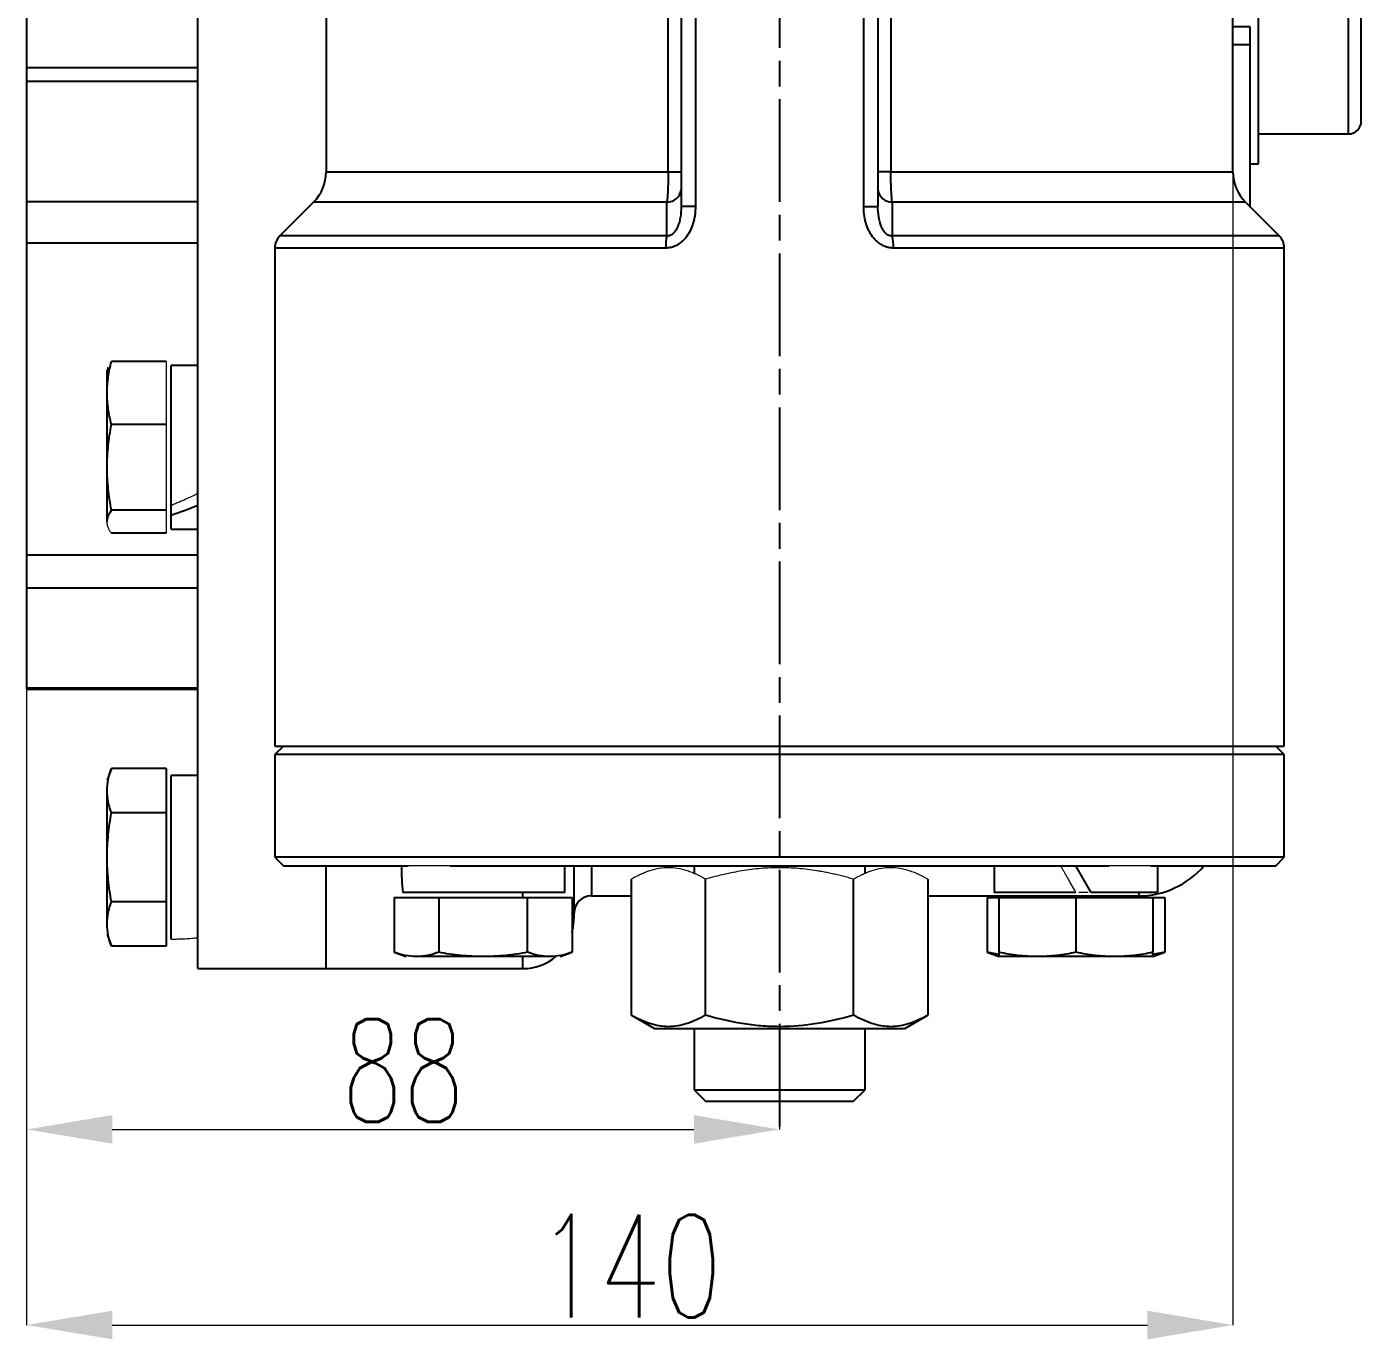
# Model space of a CAD drawing. Header units: millimetres. Extents: x 2404 to 4548, y 1024 to 2541.
# Drawn here: x 3008 to 3164, y 1626.2 to 1779.6 of the extents above; entities that cross this region are included whole.
import ezdxf

# ---------------------------------------------------------------- set-up
doc = ezdxf.new("R2010")
doc.units = ezdxf.units.MM
doc.linetypes.add('AM_ISO08W050', pattern=[18, 12, -1.5, 3, -1.5])
doc.layers.add('AM_5', color=3, linetype='Continuous', lineweight=25)
doc.layers.add('AM_7', color=4, linetype='AM_ISO08W050', lineweight=25)
doc.styles.add('SLDTEXTSTYLE1', font='txt.shx', dxfattribs={"width": 0.7, "bigfont": 'gbcbig.shx'})
doc.dimstyles.new('SLDDIMSTYLE12$0', dxfattribs={"dimtxt": 12, "dimasz": 10, "dimexe": 0, "dimexo": 0.0625, "dimgap": 0.875, "dimtad": 1, "dimdec": 1, "dimlfac": 1.8, "dimrnd": 1e-09, "dimzin": 12, "dimdsep": 46, "dimtxsty": 'SLDTEXTSTYLE1', "dimcen": 0.09, "dimdle": 8.16, "dimclrd": 3, "dimclre": 3, "dimadec": 0, "dimazin": 3, "dimtfac": 1, "dimtdec": 1, "dimtofl": 0, "dimtmove": 0, "dimatfit": 3, "dimfxl": 0, "dimfrac": 2, "dimtolj": 1, "dimlwd": 5, "dimlwe": 5, "dimarcsym": 0})

# ---------------------------------------------------------------- blocks, each defined once
blk = doc.blocks.new('*D47')
at = {"layer": 'AM_5', "color": 3, "lineweight": 5, "transparency": 16777216}
blk.add_line((3008.04, 1702.12), (3008.04, 1650.74), dxfattribs=at)
at = {"layer": 'AM_5', "color": 3, "linetype": 'Continuous', "lineweight": 5, "transparency": 16777216}
for p, q in [((3096.04, 1662.68), (3096.04, 1650.74)), ((3018.04, 1650.74), (3086.04, 1650.74))]:
    blk.add_line(p, q, dxfattribs=at)
at = {"layer": 'AM_5', "color": 3, "transparency": 16777216}
for points in [[(3018.04, 1652.41), (3018.04, 1649.08), (3008.04, 1650.74)], [(3086.04, 1652.41), (3086.04, 1649.08), (3096.04, 1650.74)]]:
    blk.add_solid(points, dxfattribs=at)
at = {"layer": 'Defpoints', "color": 0, "transparency": 16777216}
for p in [(3008.04, 1702.19), (3096.04, 1662.74), (3096.04, 1650.74)]:
    blk.add_point(p, dxfattribs=at)
at = {"layer": 'AM_5', "color": 0, "transparency": 16777216, "insert": (3052.04, 1657.62), "char_height": 12, "attachment_point": 5, "style": 'SLDTEXTSTYLE1'}
blk.add_mtext('\\A1;88', dxfattribs=at)
blk = doc.blocks.new('*D57')
at = {"layer": 'AM_5', "color": 3, "linetype": 'Continuous', "lineweight": 5, "transparency": 16777216}
for p, q in [((3149.04, 1762.54), (3149.04, 1627.89)), ((3018.04, 1627.89), (3139.04, 1627.89))]:
    blk.add_line(p, q, dxfattribs=at)
at = {"layer": 'AM_5', "color": 3, "lineweight": 5, "transparency": 16777216}
blk.add_line((3008.04, 1702.12), (3008.04, 1627.89), dxfattribs=at)
at = {"layer": 'AM_5', "color": 3, "transparency": 16777216}
for points in [[(3018.04, 1629.56), (3018.04, 1626.22), (3008.04, 1627.89)], [(3139.04, 1629.56), (3139.04, 1626.22), (3149.04, 1627.89)]]:
    blk.add_solid(points, dxfattribs=at)
at = {"layer": 'Defpoints', "color": 0, "transparency": 16777216}
for p in [(3149.04, 1762.6), (3008.04, 1702.19), (3149.04, 1627.89)]:
    blk.add_point(p, dxfattribs=at)
at = {"layer": 'AM_5', "color": 0, "transparency": 16777216, "insert": (3078.54, 1634.77), "char_height": 12, "attachment_point": 5, "style": 'SLDTEXTSTYLE1'}
blk.add_mtext('\\A1;140', dxfattribs=at)

msp = doc.modelspace()

# ---------------------------------------------------------------- linework, layer by layer
at = {"color": 7, "linetype": 'Continuous', "lineweight": 25}
for p, q in [((3084.545, 1933.501), (3084.545, 1758.555)), ((3086.211, 1933.501), (3086.211, 1758.555)), ((3105.878, 1758.555), (3105.878, 1933.501)), ((3107.545, 1933.501), (3107.545, 1758.555)), ((3083.036, 1762.599), (3083.036, 1929.457)), ((3109.054, 1929.457), (3109.054, 1762.599)), ((3149.045, 1762.599), (3149.045, 1929.457)), ((3008.045, 1774.784), (3008.045, 1917.272)), ((3152.045, 1763.528), (3152.045, 1900.197)), ((3028.045, 1669.528), (3028.045, 1846.028)), ((3162.545, 1767.028), (3162.545, 1785.028)), ((3043.045, 1780.788), (3043.045, 1762.599)), ((3151.045, 1779.56), (3149.045, 1779.56)), ((3151.045, 1777.439), (3151.045, 1779.56)), ((3151.045, 1777.439), (3149.045, 1777.439)), ((3151.045, 1758.528), (3151.045, 1777.439)), ((3008.045, 1774.784), (3028.045, 1774.784)), ((3008.045, 1773.209), (3008.045, 1774.784)), ((3008.045, 1773.209), (3028.045, 1773.209)), ((3008.045, 1759.127), (3008.045, 1773.209)), ((3152.045, 1767.028), (3162.545, 1767.028)), ((3151.045, 1763.528), (3152.045, 1763.528)), ((3043.045, 1762.599), (3083.036, 1762.599)), ((3083.036, 1762.599), (3084.545, 1762.599)), ((3109.054, 1762.599), (3107.545, 1762.599)), ((3109.054, 1762.599), (3149.045, 1762.599)), ((3008.045, 1754.286), (3008.045, 1759.127)), ((3008.045, 1759.127), (3028.045, 1759.127)), ((3041.58, 1759.064), (3037.63, 1755.114)), ((3082.886, 1759.064), (3041.58, 1759.064)), ((3086.211, 1758.555), (3084.545, 1758.555)), ((3105.878, 1758.555), (3107.545, 1758.555)), ((3150.509, 1759.064), (3109.203, 1759.064)), ((3154.459, 1755.114), (3150.509, 1759.064)), ((3082.864, 1755.114), (3037.63, 1755.114)), ((3154.459, 1755.114), (3109.226, 1755.114)), ((3008.045, 1717.815), (3008.045, 1754.286)), ((3028.045, 1754.286), (3008.045, 1754.286)), ((3037.045, 1753.7), (3037.045, 1695.528)), ((3082.732, 1753.7), (3037.045, 1753.7)), ((3155.045, 1753.7), (3109.358, 1753.7)), ((3155.045, 1695.528), (3155.045, 1753.7)), ((3017.574, 1739.772), (3017.445, 1739.416)), ((3017.445, 1736.78), (3017.445, 1739.416)), ((3024.345, 1740.454), (3017.951, 1740.454)), ((3028.045, 1739.966), (3024.945, 1739.966)), ((3024.945, 1723.663), (3024.945, 1739.966)), ((3017.445, 1728.087), (3017.445, 1736.78)), ((3024.345, 1733.106), (3017.951, 1733.106)), ((3017.445, 1721.723), (3017.445, 1728.087)), ((3024.345, 1723.068), (3017.951, 1723.068)), ((3024.945, 1722.517), (3024.945, 1723.663)), ((3024.945, 1720.866), (3024.945, 1722.517)), ((3024.945, 1720.866), (3028.045, 1720.866)), ((3024.345, 1720.378), (3017.951, 1720.378)), ((3008.045, 1714.027), (3008.045, 1717.815)), ((3028.045, 1717.815), (3008.045, 1717.815)), ((3008.045, 1702.312), (3008.045, 1714.027)), ((3008.045, 1714.027), (3028.045, 1714.027)), ((3008.045, 1702.187), (3008.045, 1702.312)), ((3008.045, 1702.312), (3028.045, 1702.312)), ((3008.045, 1702.187), (3028.045, 1702.187)), ((3038.045, 1695.528), (3037.045, 1694.528)), ((3037.045, 1695.528), (3155.045, 1695.528)), ((3037.045, 1694.528), (3037.045, 1682.528)), ((3155.045, 1694.528), (3037.045, 1694.528)), ((3155.045, 1694.528), (3154.045, 1695.528)), ((3155.045, 1682.528), (3155.045, 1694.528)), ((3017.951, 1692.921), (3017.445, 1691.528)), ((3024.345, 1692.921), (3017.951, 1692.921)), ((3024.345, 1692.921), (3024.345, 1687.724)), ((3028.045, 1692.078), (3024.945, 1692.078)), ((3024.945, 1672.978), (3024.945, 1692.078)), ((3017.445, 1682.528), (3017.445, 1690.322)), ((3024.345, 1687.724), (3017.951, 1687.724)), ((3024.345, 1687.724), (3024.345, 1677.332)), ((3017.445, 1674.734), (3017.445, 1682.528)), ((3037.045, 1682.528), (3038.045, 1681.528)), ((3137.764, 1682.528), (3037.045, 1682.528)), ((3155.045, 1682.528), (3137.764, 1682.528)), ((3154.045, 1681.528), (3155.045, 1682.528)), ((3038.045, 1681.528), (3052.65, 1681.528)), ((3043.045, 1669.528), (3043.045, 1681.528)), ((3057.562, 1681.528), (3134.527, 1681.528)), ((3070.946, 1678.428), (3070.946, 1681.528)), ((3074.045, 1681.528), (3074.045, 1678.028)), ((3086.045, 1681.528), (3086.045, 1680.584)), ((3106.045, 1680.584), (3106.045, 1681.528)), ((3121.143, 1681.528), (3121.143, 1678.428)), ((3132.483, 1678.428), (3130.693, 1681.528)), ((3139.439, 1681.528), (3154.045, 1681.528)), ((3140.243, 1678.428), (3140.243, 1681.528)), ((3078.724, 1664.084), (3078.724, 1679.972)), ((3087.384, 1664.084), (3087.384, 1679.972)), ((3104.705, 1664.084), (3104.705, 1679.972)), ((3113.365, 1679.972), (3113.365, 1664.084)), ((3024.345, 1677.332), (3017.951, 1677.332)), ((3024.345, 1677.332), (3024.345, 1672.136)), ((3051.004, 1677.828), (3056.2, 1677.828)), ((3051.004, 1677.828), (3051.004, 1671.435)), ((3070.946, 1678.428), (3052.016, 1678.428)), ((3056.2, 1677.828), (3066.593, 1677.828)), ((3056.2, 1677.828), (3056.2, 1671.435)), ((3066.045, 1677.828), (3066.045, 1678.428)), ((3066.593, 1677.828), (3071.789, 1677.828)), ((3066.593, 1671.435), (3066.593, 1677.828)), ((3071.789, 1677.828), (3071.789, 1671.435)), ((3074.045, 1678.028), (3078.724, 1678.028)), ((3113.365, 1678.028), (3138.045, 1678.028)), ((3120.301, 1677.828), (3121.693, 1677.828)), ((3120.301, 1677.828), (3120.301, 1671.435)), ((3130.693, 1678.428), (3121.143, 1678.428)), ((3121.693, 1677.828), (3130.693, 1677.828)), ((3121.693, 1677.828), (3121.693, 1671.435)), ((3130.693, 1677.828), (3139.693, 1677.828)), ((3130.693, 1677.828), (3130.693, 1671.435)), ((3140.243, 1678.428), (3132.483, 1678.428)), ((3138.045, 1678.428), (3138.045, 1678.028)), ((3139.693, 1677.828), (3141.085, 1677.828)), ((3139.693, 1677.828), (3139.693, 1671.435)), ((3141.085, 1677.828), (3141.085, 1671.435)), ((3017.445, 1673.528), (3017.951, 1672.136)), ((3024.345, 1672.136), (3017.951, 1672.136)), ((3051.004, 1671.435), (3052.396, 1670.928)), ((3061.396, 1670.928), (3053.602, 1670.928)), ((3069.191, 1670.928), (3061.396, 1670.928)), ((3066.045, 1669.528), (3066.045, 1670.928)), ((3070.396, 1670.928), (3071.789, 1671.435)), ((3120.301, 1671.435), (3121.693, 1670.928)), ((3121.693, 1671.163), (3120.301, 1671.435)), ((3126.193, 1670.928), (3121.693, 1670.928)), ((3135.193, 1670.928), (3126.193, 1670.928)), ((3139.693, 1670.928), (3135.193, 1670.928)), ((3139.693, 1670.928), (3141.085, 1671.435)), ((3141.085, 1671.435), (3139.693, 1671.163)), ((3028.045, 1669.528), (3043.045, 1669.528)), ((3043.045, 1669.528), (3066.045, 1669.528)), ((3078.724, 1664.084), (3081.42, 1662.528)), ((3110.67, 1662.528), (3113.365, 1664.084)), ((3081.42, 1662.528), (3110.67, 1662.528)), ((3086.045, 1662.528), (3086.045, 1655.381)), ((3106.045, 1655.381), (3106.045, 1662.528)), ((3086.045, 1655.381), (3087.398, 1654.028)), ((3086.045, 1655.381), (3106.045, 1655.381)), ((3104.692, 1654.028), (3106.045, 1655.381)), ((3087.398, 1654.028), (3104.692, 1654.028))]:
    msp.add_line(p, q, dxfattribs=at)
at = {"color": 144, "linetype": 'Continuous', "lineweight": 18}
for p, q in [((3024.345, 1740.454), (3024.345, 1733.106)), ((3024.345, 1733.106), (3024.345, 1723.068)), ((3024.345, 1723.068), (3024.345, 1720.378)), ((3057.562, 1681.528), (3052.65, 1681.528)), ((3139.439, 1681.528), (3134.527, 1681.528))]:
    msp.add_line(p, q, dxfattribs=at)
at = {"color": 7, "linetype": 'Continuous', "lineweight": 25, "flags": 128}
msp.add_lwpolyline([(3071.789, 1673.795), (3071.929, 1674.358), (3072.045, 1675.528)], dxfattribs=at)
at = {"color": 7, "linetype": 'Continuous', "lineweight": 25}
for centre, radius, start, end in [((3162.545, 1768.528), 1.5, 270, 0), ((3038.045, 1762.599), 5, 315, 0), ((3154.045, 1762.599), 5, 180, 225), ((3082.889, 1760.74), 1.676, 269.89492, 351.01964), ((3109.2, 1760.74), 1.676, 188.98036, 270.10508), ((3039.045, 1753.7), 2, 135, 180), ((3089.486, 1753.782), 6.754, 168.62491, 180.69578), ((3102.604, 1753.782), 6.754, 359.30422, 11.37509), ((3153.045, 1753.7), 2, 360, 45), ((3138.045, 1688.028), 10, 270, 319.4584), ((3074.045, 1676.028), 2, 90, 180), ((3066.045, 1675.528), 6, 270, 309.94451)]:
    msp.add_arc(centre, radius, start, end, dxfattribs=at)
for centre, major_axis, ratio, start_param, end_param in [((3028.045, 1730.416), (16.327, 7.747), 0.3419987, 4.3629868, 4.5515137), ((3061.396, 1681.528), (0, 16.541), 0.5773503, 1.5707963, 1.7593233)]:
    msp.add_ellipse(centre, major_axis=major_axis, ratio=ratio, start_param=start_param, end_param=end_param, dxfattribs=at)
for points, knots in [([(3164.045, 1776.028), (3164.045, 1778.017), (3164.045, 1779.925), (3164.045, 1782.738), (3164.045, 1783.528), (3164.045, 1783.528)], [0, 0, 0, 0, 0.5, 0.5, 1, 1, 1, 1]), ([(3164.045, 1768.528), (3164.045, 1768.528), (3164.045, 1769.318), (3164.045, 1772.131), (3164.045, 1774.039), (3164.045, 1776.028)], [0, 0, 0, 0, 0.5, 0.5, 1, 1, 1, 1]), ([(3083.036, 1762.599), (3083.036, 1762.268), (3083.032, 1761.935), (3083.019, 1761.292), (3083.009, 1760.98), (3082.99, 1760.527), (3082.982, 1760.377), (3082.966, 1760.088), (3082.958, 1759.949), (3082.93, 1759.545), (3082.91, 1759.295), (3082.886, 1759.064)], [0, 0, 0, 0, 0.25, 0.25, 0.5, 0.5, 0.625, 0.625, 0.75, 0.75, 1, 1, 1, 1]), ([(3109.203, 1759.064), (3109.18, 1759.294), (3109.159, 1759.55), (3109.122, 1760.091), (3109.106, 1760.377), (3109.08, 1760.982), (3109.07, 1761.3), (3109.057, 1761.941), (3109.054, 1762.267), (3109.054, 1762.599)], [0, 0, 0, 0, 0.25, 0.25, 0.5, 0.5, 0.75, 0.75, 1, 1, 1, 1]), ([(3086.211, 1758.555), (3086.21, 1758.46), (3086.208, 1758.272), (3086.192, 1757.991), (3086.165, 1757.714), (3086.128, 1757.442), (3086.08, 1757.173), (3085.98, 1756.718), (3085.786, 1756.1), (3085.417, 1755.352), (3085.007, 1754.796), (3084.61, 1754.411), (3084.279, 1754.161), (3083.922, 1753.959), (3083.581, 1753.827), (3083.274, 1753.749), (3083.004, 1753.707), (3082.823, 1753.702), (3082.732, 1753.7)], [0, 0, 0, 0, 0.0426449, 0.0847598, 0.1264096, 0.1676609, 0.2085827, 0.2492454, 0.3773817, 0.4988975, 0.6240178, 0.6875956, 0.7493136, 0.8124478, 0.8745662, 0.9162784, 0.9579574, 1, 1, 1, 1]), ([(3082.864, 1755.114), (3082.867, 1755.784), (3082.875, 1757.102), (3082.882, 1758.417), (3082.886, 1759.064)], [0, 0, 0, 0, 0.5086313, 1, 1, 1, 1]), ([(3084.545, 1758.555), (3084.545, 1758.146), (3084.516, 1757.744), (3084.423, 1757.157), (3084.384, 1756.963), (3084.287, 1756.592), (3084.229, 1756.413), (3084.093, 1756.073), (3084.013, 1755.912), (3083.834, 1755.625), (3083.733, 1755.497), (3083.51, 1755.289), (3083.389, 1755.21), (3083.13, 1755.114), (3082.998, 1755.098), (3082.864, 1755.114)], [0, 0, 0, 0, 0.25, 0.25, 0.375, 0.375, 0.5, 0.5, 0.625, 0.625, 0.75, 0.75, 0.875, 0.875, 1, 1, 1, 1]), ([(3109.358, 1753.7), (3109.303, 1753.701), (3109.194, 1753.703), (3109.031, 1753.717), (3108.87, 1753.741), (3108.711, 1753.775), (3108.476, 1753.839), (3108.169, 1753.958), (3107.811, 1754.16), (3107.48, 1754.41), (3107.083, 1754.795), (3106.674, 1755.35), (3106.305, 1756.097), (3106.083, 1756.8), (3105.956, 1757.439), (3105.89, 1757.992), (3105.882, 1758.366), (3105.878, 1758.555)], [0, 0, 0, 0, 0.02523484, 0.05028441, 0.07523291, 0.10016556, 0.12516773, 0.18733135, 0.25052465, 0.31226423, 0.37587955, 0.50081184, 0.62208108, 0.74998786, 0.8318051, 0.9149597, 1, 1, 1, 1]), ([(3109.226, 1755.114), (3109.09, 1755.098), (3108.958, 1755.114), (3108.7, 1755.211), (3108.578, 1755.29), (3108.355, 1755.498), (3108.253, 1755.627), (3108.075, 1755.915), (3107.996, 1756.075), (3107.791, 1756.588), (3107.697, 1756.961), (3107.573, 1757.749), (3107.545, 1758.15), (3107.545, 1758.555)], [0, 0, 0, 0, 0.125, 0.125, 0.25, 0.25, 0.375, 0.375, 0.5, 0.5, 0.75, 0.75, 1, 1, 1, 1]), ([(3109.203, 1759.064), (3109.207, 1758.417), (3109.215, 1757.102), (3109.222, 1755.784), (3109.226, 1755.114)], [0, 0, 0, 0, 0.4913687, 1, 1, 1, 1]), ([(3017.445, 1736.78), (3017.445, 1737.398), (3017.492, 1738.013), (3017.667, 1739.238), (3017.795, 1739.847), (3017.951, 1740.454)], [0, 0, 0, 0, 0.5, 0.5, 1, 1, 1, 1]), ([(3017.951, 1733.106), (3017.795, 1733.713), (3017.667, 1734.323), (3017.492, 1735.547), (3017.445, 1736.162), (3017.445, 1736.78)], [0, 0, 0, 0, 0.5, 0.5, 1, 1, 1, 1]), ([(3017.445, 1728.087), (3017.445, 1728.931), (3017.492, 1729.771), (3017.667, 1731.444), (3017.795, 1732.276), (3017.951, 1733.106)], [0, 0, 0, 0, 0.5, 0.5, 1, 1, 1, 1]), ([(3017.951, 1723.068), (3017.795, 1723.898), (3017.667, 1724.73), (3017.492, 1726.402), (3017.445, 1727.242), (3017.445, 1728.087)], [0, 0, 0, 0, 0.5, 0.5, 1, 1, 1, 1]), ([(3017.445, 1721.723), (3017.445, 1721.949), (3017.492, 1722.174), (3017.667, 1722.622), (3017.795, 1722.845), (3017.951, 1723.068)], [0, 0, 0, 0, 0.5, 0.5, 1, 1, 1, 1]), ([(3017.445, 1690.322), (3017.445, 1690.76), (3017.492, 1691.194), (3017.667, 1692.06), (3017.795, 1692.491), (3017.951, 1692.921)], [0, 0, 0, 0, 0.5, 0.5, 1, 1, 1, 1]), ([(3017.951, 1687.724), (3017.795, 1688.154), (3017.667, 1688.585), (3017.492, 1689.45), (3017.445, 1689.885), (3017.445, 1690.322)], [0, 0, 0, 0, 0.5, 0.5, 1, 1, 1, 1]), ([(3017.445, 1682.528), (3017.445, 1683.402), (3017.492, 1684.272), (3017.667, 1686.004), (3017.795, 1686.865), (3017.951, 1687.724)], [0, 0, 0, 0, 0.5, 0.5, 1, 1, 1, 1]), ([(3017.951, 1677.332), (3017.795, 1678.191), (3017.667, 1679.053), (3017.492, 1680.784), (3017.445, 1681.654), (3017.445, 1682.528)], [0, 0, 0, 0, 0.5, 0.5, 1, 1, 1, 1]), ([(3072.045, 1675.528), (3072.045, 1675.644), (3072.045, 1675.876), (3072.045, 1678.005), (3072.045, 1679.898), (3072.045, 1681.473), (3072.045, 1681.528)], [0, 0, 0, 0, 0.32595353, 0.6556987, 0.98802095, 1, 1, 1, 1]), ([(3017.445, 1674.734), (3017.445, 1675.171), (3017.492, 1675.606), (3017.667, 1676.472), (3017.795, 1676.903), (3017.951, 1677.332)], [0, 0, 0, 0, 0.5, 0.5, 1, 1, 1, 1]), ([(3017.951, 1672.136), (3017.795, 1672.565), (3017.667, 1672.996), (3017.492, 1673.862), (3017.445, 1674.297), (3017.445, 1674.734)], [0, 0, 0, 0, 0.5, 0.5, 1, 1, 1, 1]), ([(3053.602, 1670.928), (3053.165, 1670.928), (3052.73, 1670.975), (3051.865, 1671.151), (3051.434, 1671.279), (3051.004, 1671.435)], [0, 0, 0, 0, 0.5, 0.5, 1, 1, 1, 1]), ([(3056.2, 1671.435), (3055.771, 1671.279), (3055.34, 1671.151), (3054.474, 1670.975), (3054.039, 1670.928), (3053.602, 1670.928)], [0, 0, 0, 0, 0.5, 0.5, 1, 1, 1, 1]), ([(3061.396, 1670.928), (3060.522, 1670.928), (3059.653, 1670.975), (3057.921, 1671.151), (3057.059, 1671.279), (3056.2, 1671.435)], [0, 0, 0, 0, 0.5, 0.5, 1, 1, 1, 1]), ([(3066.593, 1671.435), (3065.734, 1671.279), (3064.872, 1671.151), (3063.14, 1670.975), (3062.271, 1670.928), (3061.396, 1670.928)], [0, 0, 0, 0, 0.5, 0.5, 1, 1, 1, 1]), ([(3069.191, 1670.928), (3068.754, 1670.928), (3068.319, 1670.975), (3067.453, 1671.151), (3067.022, 1671.279), (3066.593, 1671.435)], [0, 0, 0, 0, 0.5, 0.5, 1, 1, 1, 1]), ([(3071.789, 1671.435), (3071.359, 1671.279), (3070.928, 1671.151), (3070.063, 1670.975), (3069.628, 1670.928), (3069.191, 1670.928)], [0, 0, 0, 0, 0.5, 0.5, 1, 1, 1, 1]), ([(3126.193, 1670.928), (3125.436, 1670.928), (3124.683, 1670.975), (3123.183, 1671.151), (3122.437, 1671.279), (3121.693, 1671.435)], [0, 0, 0, 0, 0.5, 0.5, 1, 1, 1, 1]), ([(3121.693, 1671.435), (3121.693, 1671.279), (3121.693, 1671.151), (3121.693, 1670.975), (3121.693, 1670.928), (3121.693, 1670.928)], [0, 0, 0, 0, 0.5, 0.5, 1, 1, 1, 1]), ([(3130.693, 1671.435), (3129.949, 1671.279), (3129.203, 1671.151), (3127.703, 1670.975), (3126.95, 1670.928), (3126.193, 1670.928)], [0, 0, 0, 0, 0.5, 0.5, 1, 1, 1, 1]), ([(3135.193, 1670.928), (3134.436, 1670.928), (3133.683, 1670.975), (3132.183, 1671.151), (3131.437, 1671.279), (3130.693, 1671.435)], [0, 0, 0, 0, 0.5, 0.5, 1, 1, 1, 1]), ([(3139.693, 1671.435), (3138.949, 1671.279), (3138.203, 1671.151), (3136.703, 1670.975), (3135.95, 1670.928), (3135.193, 1670.928)], [0, 0, 0, 0, 0.5, 0.5, 1, 1, 1, 1]), ([(3139.693, 1670.928), (3139.693, 1670.928), (3139.693, 1670.975), (3139.693, 1671.151), (3139.693, 1671.279), (3139.693, 1671.435)], [0, 0, 0, 0, 0.5, 0.5, 1, 1, 1, 1]), ([(3087.384, 1664.084), (3086.677, 1663.676), (3085.965, 1663.34), (3084.526, 1662.874), (3083.799, 1662.746), (3082.694, 1662.744), (3082.325, 1662.776), (3081.593, 1662.898), (3081.23, 1662.988), (3080.146, 1663.339), (3079.432, 1663.676), (3078.724, 1664.084)], [0, 0, 0, 0, 0.25, 0.25, 0.5, 0.5, 0.625, 0.625, 0.75, 0.75, 1, 1, 1, 1]), ([(3104.705, 1664.084), (3103.291, 1663.676), (3101.866, 1663.34), (3098.988, 1662.874), (3097.534, 1662.746), (3095.325, 1662.744), (3094.585, 1662.776), (3093.122, 1662.898), (3092.395, 1662.988), (3090.228, 1663.339), (3088.8, 1663.676), (3087.384, 1664.084)], [0, 0, 0, 0, 0.25, 0.25, 0.5, 0.5, 0.625, 0.625, 0.75, 0.75, 1, 1, 1, 1]), ([(3113.365, 1664.084), (3112.658, 1663.676), (3111.946, 1663.34), (3110.507, 1662.874), (3109.78, 1662.746), (3108.675, 1662.744), (3108.305, 1662.776), (3107.574, 1662.898), (3107.21, 1662.988), (3106.127, 1663.339), (3105.413, 1663.676), (3104.705, 1664.084)], [0, 0, 0, 0, 0.25, 0.25, 0.5, 0.5, 0.625, 0.625, 0.75, 0.75, 1, 1, 1, 1])]:
    msp.add_open_spline(points, degree=3, knots=knots, dxfattribs=at)
at = {"color": 144, "linetype": 'Continuous', "lineweight": 18}
for points, knots in [([(3024.945, 1723.663), (3025.112, 1723.732), (3025.437, 1723.866), (3025.907, 1724.067), (3026.344, 1724.258), (3026.748, 1724.44), (3027.119, 1724.609), (3027.457, 1724.767), (3027.762, 1724.912), (3027.954, 1725.005), (3028.045, 1725.049)], [0, 0, 0, 0, 0.1620197, 0.3134623, 0.4543277, 0.5846161, 0.7043274, 0.8134617, 0.9120192, 1, 1, 1, 1]), ([(3017.951, 1720.378), (3017.919, 1720.425), (3017.856, 1720.517), (3017.772, 1720.654), (3017.697, 1720.789), (3017.632, 1720.921), (3017.563, 1721.083), (3017.5, 1721.276), (3017.453, 1721.501), (3017.448, 1721.649), (3017.445, 1721.723)], [0, 0, 0, 0, 0.105065, 0.2077919, 0.3082044, 0.4063275, 0.5021883, 0.6706326, 0.8365076, 1, 1, 1, 1]), ([(3087.384, 1679.972), (3087.278, 1680.032), (3087.067, 1680.152), (3086.751, 1680.318), (3086.441, 1680.471), (3086.134, 1680.611), (3085.832, 1680.738), (3085.535, 1680.852), (3084.971, 1681.046), (3084.143, 1681.25), (3083.048, 1681.343), (3081.955, 1681.248), (3081.056, 1681.025), (3080.343, 1680.769), (3079.815, 1680.543), (3079.273, 1680.28), (3078.909, 1680.076), (3078.724, 1679.972)], [0, 0, 0, 0, 0.037778, 0.0748665, 0.1112748, 0.1470131, 0.182092, 0.2165225, 0.2503166, 0.3773034, 0.5009438, 0.6239216, 0.7503053, 0.8097064, 0.871084, 0.9344973, 1, 1, 1, 1]), ([(3104.705, 1679.972), (3104.491, 1680.033), (3104.068, 1680.153), (3103.436, 1680.319), (3102.813, 1680.473), (3102.199, 1680.613), (3101.594, 1680.74), (3100.998, 1680.854), (3099.873, 1681.046), (3098.224, 1681.25), (3096.038, 1681.343), (3093.846, 1681.249), (3092.04, 1681.024), (3090.611, 1680.767), (3089.559, 1680.542), (3088.478, 1680.279), (3087.753, 1680.075), (3087.384, 1679.972)], [0, 0, 0, 0, 0.0378681, 0.0750437, 0.1115364, 0.1473563, 0.1825141, 0.217021, 0.2508889, 0.3771761, 0.50015, 0.6238917, 0.7510807, 0.8103045, 0.8714942, 0.9347083, 1, 1, 1, 1]), ([(3113.365, 1679.972), (3113.259, 1680.032), (3113.048, 1680.152), (3112.732, 1680.318), (3112.421, 1680.471), (3112.115, 1680.611), (3111.813, 1680.738), (3111.516, 1680.852), (3110.952, 1681.046), (3110.124, 1681.25), (3109.029, 1681.343), (3107.935, 1681.248), (3107.036, 1681.025), (3106.323, 1680.769), (3105.795, 1680.543), (3105.254, 1680.28), (3104.89, 1680.076), (3104.705, 1679.972)], [0, 0, 0, 0, 0.037778, 0.0748665, 0.1112748, 0.1470131, 0.182092, 0.2165225, 0.2503166, 0.3773034, 0.5009438, 0.6239216, 0.7503053, 0.8097064, 0.871084, 0.9344973, 1, 1, 1, 1]), ([(3130.693, 1678.428), (3130.596, 1678.596), (3130.409, 1678.92), (3130.137, 1679.39), (3129.885, 1679.827), (3129.651, 1680.231), (3129.437, 1680.602), (3129.242, 1680.94), (3129.066, 1681.245), (3128.955, 1681.438), (3128.903, 1681.528)], [0, 0, 0, 0, 0.1620197, 0.31346227, 0.45432771, 0.58461606, 0.70432736, 0.8134617, 0.91201919, 1, 1, 1, 1]), ([(3132.133, 1678.428), (3132.124, 1678.428), (3131.791, 1678.428), (3131.412, 1678.428), (3131.043, 1678.428)], [0, 0, 0, 0, 0.0267599, 1, 1, 1, 1]), ([(3024.945, 1672.978), (3025.112, 1672.979), (3025.437, 1672.981), (3025.907, 1672.993), (3026.344, 1673.011), (3026.748, 1673.034), (3027.119, 1673.06), (3027.457, 1673.088), (3027.762, 1673.117), (3027.954, 1673.138), (3028.045, 1673.147)], [0, 0, 0, 0, 0.1620197, 0.3134623, 0.4543277, 0.5846161, 0.7043274, 0.8134617, 0.9120192, 1, 1, 1, 1])]:
    msp.add_open_spline(points, degree=3, knots=knots, dxfattribs=at)
at = {"layer": 'AM_7'}
msp.add_line((3096.088, 2113.085), (3096.044, 1651.028), dxfattribs=at)

# ---------------------------------------------------------------- dimensions: what is measured, and where the dimension line sits
at = {"layer": 'AM_5'}
dim = msp.add_linear_dim(base=(3149.045, 1627.891), p1=(3008.045, 1702.187), p2=(3149.045, 1762.599), text='140', dimstyle='SLDDIMSTYLE12$0', override={"dimlfac": 1, "dimpost": ''}, dxfattribs=at)
dim.commit()
dim.dimension.update_dxf_attribs({"geometry": '*D57', "text_midpoint": (3078.545, 1634.766)})
dim = msp.add_linear_dim(base=(3096.045, 1650.745), p1=(3008.045, 1702.187), p2=(3096.045, 1662.745), dimstyle='SLDDIMSTYLE12$0', override={"dimlfac": 1, "dimpost": ''}, dxfattribs=at)
dim.commit()
dim.dimension.update_dxf_attribs({"geometry": '*D47', "text_midpoint": (3052.045, 1657.62)})

doc.saveas('drawing.dxf')
